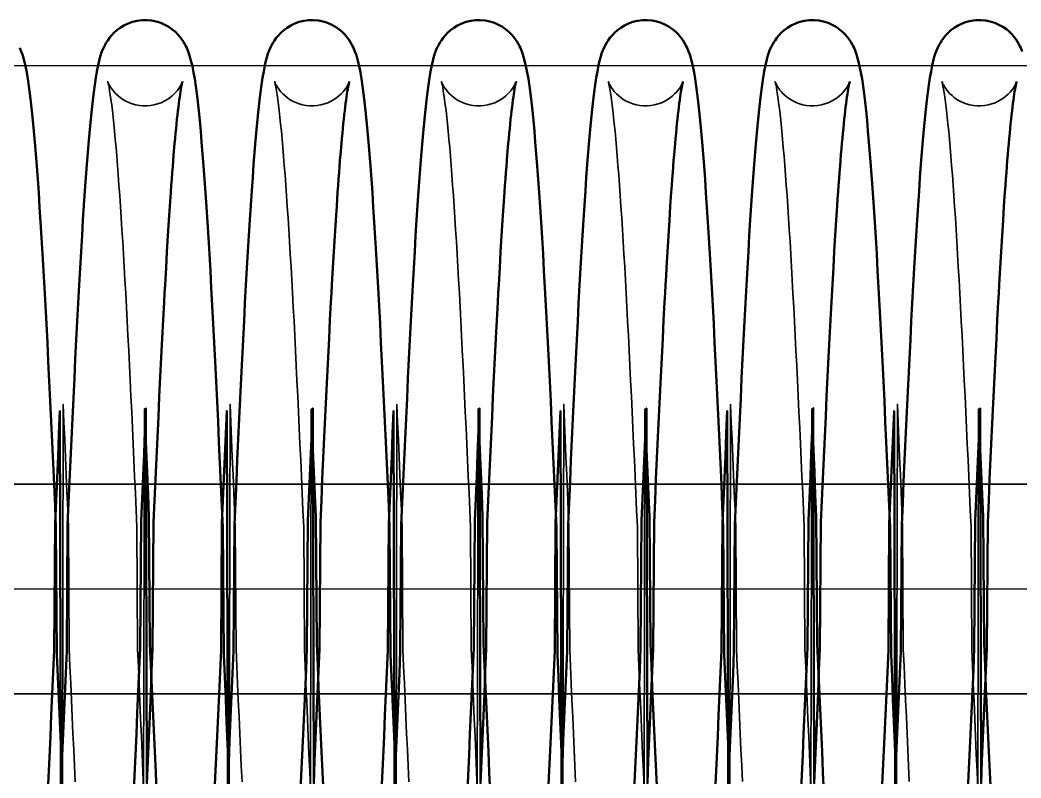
# Model space of a CAD drawing. Header units: millimetres. Extents: x 1448 to 104164, y -19509 to -89.
# Drawn here: x 58881.2 to 58976.9, y -3831.2 to -3758.8 of the extents above; entities that cross this region are included whole.
import ezdxf

# ---------------------------------------------------------------- set-up
doc = ezdxf.new("R2010")
doc.units = ezdxf.units.MM
doc.header["$LTSCALE"] = 60
doc.header["$MEASUREMENT"] = 0
doc.linetypes.add('CEN', pattern=[62, 60, -1, 0, -1])
doc.layers.get('0').update_dxf_attribs({"linetype": 'CONTINUOUS'})
doc.layers.add('cen', color=14, linetype='CONTINUOUS')
doc.layers.add('가려진 것(ISO)', color=7, linetype='CONTINUOUS', lineweight=35)
doc.layers.add('가시적인 것(ISO)', color=7, linetype='CONTINUOUS', lineweight=50)

# ---------------------------------------------------------------- blocks, each defined once
blk = doc.blocks.new('토션스프링 3')
at = {"layer": '가려진 것(ISO)', "flags": 128}
for points in [[(21461794.179, -50952857.63), (21461794.185, -50952857.647), (21461794.206, -50952857.704), (21461794.249, -50952857.807), (21461794.328, -50952857.966), (21461794.385, -50952858.07), (21461794.459, -50952858.191), (21461794.551, -50952858.328), (21461794.665, -50952858.481), (21461794.805, -50952858.647), (21461794.971, -50952858.823), (21461795.167, -50952859.003), (21461795.393, -50952859.182), (21461795.648, -50952859.355), (21461795.927, -50952859.514), (21461796.229, -50952859.654), (21461796.551, -50952859.77), (21461796.889, -50952859.86), (21461797.237, -50952859.922), (21461797.591, -50952859.952), (21461797.948, -50952859.949), (21461798.303, -50952859.915), (21461798.651, -50952859.851), (21461798.986, -50952859.758), (21461799.305, -50952859.638), (21461799.605, -50952859.494), (21461799.883, -50952859.333), (21461800.133, -50952859.16), (21461800.354, -50952858.981), (21461800.547, -50952858.8), (21461800.711, -50952858.624), (21461800.847, -50952858.459), (21461800.958, -50952858.309), (21461801.048, -50952858.174), (21461801.119, -50952858.056), (21461801.174, -50952857.954), (21461801.217, -50952857.869), (21461801.275, -50952857.742), (21461801.304, -50952857.667), (21461801.316, -50952857.633), (21461801.315, -50952857.635), (21461801.306, -50952857.667), (21461801.291, -50952857.726), (21461801.272, -50952857.808), (21461801.249, -50952857.911), (21461801.198, -50952858.173), (21461801.14, -50952858.505), (21461801.077, -50952858.901), (21461801.012, -50952859.352), (21461800.946, -50952859.857), (21461800.879, -50952860.414), (21461800.811, -50952861.021), (21461800.742, -50952861.678), (21461800.672, -50952862.381), (21461800.602, -50952863.131), (21461800.531, -50952863.924), (21461800.461, -50952864.759), (21461800.391, -50952865.637), (21461800.32, -50952866.559), (21461800.249, -50952867.523), (21461800.178, -50952868.527), (21461800.107, -50952869.571), (21461800.035, -50952870.652), (21461799.964, -50952871.77), (21461799.893, -50952872.923), (21461799.821, -50952874.109), (21461799.75, -50952875.328), (21461799.679, -50952876.578), (21461799.608, -50952877.861), (21461799.536, -50952879.178), (21461799.465, -50952880.526), (21461799.393, -50952881.904), (21461799.322, -50952883.309), (21461799.25, -50952884.741), (21461799.178, -50952886.198), (21461799.107, -50952887.677), (21461799.035, -50952889.177), (21461798.964, -50952890.697), (21461798.893, -50952892.234), (21461798.821, -50952893.79), (21461798.75, -50952895.368), (21461798.678, -50952896.964), (21461798.607, -50952898.577), (21461798.535, -50952900.205), (21461798.463, -50952911.847), (21461798.392, -50952913.499), (21461798.32, -50952915.16), (21461798.248, -50952916.828), (21461798.177, -50952918.502), (21461798.105, -50952920.179), (21461798.034, -50952921.858), (21461797.963, -50952923.543), (21461797.891, -50952925.233), (21461797.82, -50952888.925), (21461797.748, -50952890.618)], [(21461810.126, -50952857.63), (21461810.132, -50952857.647), (21461810.153, -50952857.704), (21461810.196, -50952857.809), (21461810.274, -50952857.972), (21461810.332, -50952858.076), (21461810.407, -50952858.196), (21461810.5, -50952858.332), (21461810.615, -50952858.484), (21461810.756, -50952858.651), (21461810.923, -50952858.828), (21461811.12, -50952859.008), (21461811.346, -50952859.187), (21461811.602, -50952859.359), (21461811.882, -50952859.518), (21461812.184, -50952859.658), (21461812.507, -50952859.773), (21461812.845, -50952859.862), (21461813.193, -50952859.923), (21461813.547, -50952859.952), (21461813.904, -50952859.949), (21461814.259, -50952859.914), (21461814.606, -50952859.849), (21461814.941, -50952859.755), (21461815.26, -50952859.634), (21461815.559, -50952859.49), (21461815.836, -50952859.329), (21461816.086, -50952859.156), (21461816.306, -50952858.976), (21461816.498, -50952858.796), (21461816.661, -50952858.62), (21461816.797, -50952858.455), (21461816.908, -50952858.305), (21461816.997, -50952858.171), (21461817.067, -50952858.053), (21461817.122, -50952857.952), (21461817.165, -50952857.867), (21461817.222, -50952857.741), (21461817.251, -50952857.666), (21461817.263, -50952857.633), (21461817.262, -50952857.635), (21461817.253, -50952857.668), (21461817.238, -50952857.727), (21461817.218, -50952857.809), (21461817.196, -50952857.912), (21461817.145, -50952858.175), (21461817.086, -50952858.507), (21461817.023, -50952858.903), (21461816.959, -50952859.355), (21461816.893, -50952859.859), (21461816.825, -50952860.416), (21461816.757, -50952861.024), (21461816.688, -50952861.681), (21461816.618, -50952862.385), (21461816.548, -50952863.134), (21461816.478, -50952863.927), (21461816.408, -50952864.763), (21461816.337, -50952865.641), (21461816.266, -50952866.563), (21461816.196, -50952867.527), (21461816.125, -50952868.531), (21461816.053, -50952869.575), (21461815.982, -50952870.656), (21461815.911, -50952871.774), (21461815.839, -50952872.927), (21461815.768, -50952874.113), (21461815.697, -50952875.332), (21461815.626, -50952876.581), (21461815.554, -50952877.865), (21461815.483, -50952879.182), (21461815.412, -50952880.53), (21461815.34, -50952881.907), (21461815.268, -50952883.313), (21461815.197, -50952884.745), (21461815.125, -50952886.201), (21461815.053, -50952887.68), (21461814.982, -50952889.18), (21461814.911, -50952890.699), (21461814.839, -50952892.236), (21461814.768, -50952893.793), (21461814.697, -50952895.37), (21461814.625, -50952896.967), (21461814.553, -50952898.58), (21461814.482, -50952900.208), (21461814.41, -50952911.849), (21461814.338, -50952913.501), (21461814.267, -50952915.162), (21461814.195, -50952916.83), (21461814.124, -50952918.503), (21461814.052, -50952920.179), (21461813.981, -50952921.858), (21461813.91, -50952923.543), (21461813.838, -50952925.233), (21461813.766, -50952888.925), (21461813.695, -50952890.619)], [(21461826.073, -50952857.63), (21461826.079, -50952857.647), (21461826.1, -50952857.704), (21461826.143, -50952857.807), (21461826.222, -50952857.966), (21461826.279, -50952858.07), (21461826.352, -50952858.191), (21461826.444, -50952858.328), (21461826.559, -50952858.48), (21461826.698, -50952858.646), (21461826.865, -50952858.822), (21461827.06, -50952859.003), (21461827.286, -50952859.182), (21461827.54, -50952859.354), (21461827.82, -50952859.514), (21461828.122, -50952859.654), (21461828.444, -50952859.77), (21461828.781, -50952859.86), (21461829.13, -50952859.921), (21461829.484, -50952859.952), (21461829.84, -50952859.949), (21461830.195, -50952859.915), (21461830.543, -50952859.851), (21461830.879, -50952859.758), (21461831.198, -50952859.638), (21461831.498, -50952859.495), (21461831.776, -50952859.334), (21461832.026, -50952859.161), (21461832.247, -50952858.981), (21461832.44, -50952858.801), (21461832.604, -50952858.625), (21461832.741, -50952858.459), (21461832.852, -50952858.309), (21461832.941, -50952858.174), (21461833.012, -50952858.056), (21461833.068, -50952857.954), (21461833.111, -50952857.869), (21461833.168, -50952857.742), (21461833.198, -50952857.667), (21461833.209, -50952857.633), (21461833.209, -50952857.635), (21461833.2, -50952857.667), (21461833.185, -50952857.726), (21461833.165, -50952857.808), (21461833.143, -50952857.911), (21461833.092, -50952858.173), (21461833.033, -50952858.505), (21461832.971, -50952858.9), (21461832.906, -50952859.352), (21461832.84, -50952859.856), (21461832.773, -50952860.413), (21461832.704, -50952861.021), (21461832.635, -50952861.677), (21461832.566, -50952862.381), (21461832.496, -50952863.131), (21461832.425, -50952863.924), (21461832.355, -50952864.759), (21461832.284, -50952865.637), (21461832.214, -50952866.559), (21461832.143, -50952867.522), (21461832.072, -50952868.526), (21461832, -50952869.57), (21461831.929, -50952870.652), (21461831.858, -50952871.77), (21461831.786, -50952872.923), (21461831.715, -50952874.11), (21461831.644, -50952875.328), (21461831.573, -50952876.578), (21461831.501, -50952877.861), (21461831.43, -50952879.178), (21461831.359, -50952880.525), (21461831.287, -50952881.903), (21461831.215, -50952883.309), (21461831.144, -50952884.741), (21461831.072, -50952886.197), (21461831, -50952887.677), (21461830.929, -50952889.177), (21461830.857, -50952890.697), (21461830.786, -50952892.235), (21461830.715, -50952893.791), (21461830.643, -50952895.368), (21461830.572, -50952896.964), (21461830.5, -50952898.577), (21461830.429, -50952900.205), (21461830.357, -50952911.846), (21461830.285, -50952913.499), (21461830.214, -50952915.16), (21461830.142, -50952916.829), (21461830.07, -50952918.503), (21461829.999, -50952920.18), (21461829.928, -50952921.859), (21461829.856, -50952923.544), (21461829.785, -50952925.233), (21461829.713, -50952888.925), (21461829.642, -50952890.618)], [(21461842.02, -50952857.63), (21461842.025, -50952857.647), (21461842.047, -50952857.704), (21461842.09, -50952857.807), (21461842.169, -50952857.966), (21461842.226, -50952858.07), (21461842.299, -50952858.191), (21461842.391, -50952858.328), (21461842.505, -50952858.48), (21461842.645, -50952858.646), (21461842.812, -50952858.822), (21461843.007, -50952859.003), (21461843.233, -50952859.182), (21461843.487, -50952859.354), (21461843.767, -50952859.514), (21461844.069, -50952859.654), (21461844.391, -50952859.77), (21461844.728, -50952859.86), (21461845.077, -50952859.921), (21461845.431, -50952859.952), (21461845.787, -50952859.949), (21461846.142, -50952859.915), (21461846.49, -50952859.851), (21461846.825, -50952859.758), (21461847.145, -50952859.638), (21461847.445, -50952859.495), (21461847.722, -50952859.334), (21461847.973, -50952859.161), (21461848.194, -50952858.981), (21461848.387, -50952858.801), (21461848.551, -50952858.625), (21461848.688, -50952858.459), (21461848.799, -50952858.309), (21461848.888, -50952858.174), (21461848.959, -50952858.056), (21461849.015, -50952857.954), (21461849.058, -50952857.869), (21461849.115, -50952857.742), (21461849.145, -50952857.667), (21461849.156, -50952857.633), (21461849.156, -50952857.635), (21461849.147, -50952857.667), (21461849.132, -50952857.726), (21461849.112, -50952857.808), (21461849.09, -50952857.911), (21461849.039, -50952858.173), (21461848.98, -50952858.505), (21461848.918, -50952858.9), (21461848.853, -50952859.352), (21461848.787, -50952859.856), (21461848.719, -50952860.413), (21461848.651, -50952861.021), (21461848.582, -50952861.677), (21461848.512, -50952862.381), (21461848.442, -50952863.131), (21461848.372, -50952863.924), (21461848.302, -50952864.759), (21461848.231, -50952865.637), (21461848.16, -50952866.559), (21461848.09, -50952867.522), (21461848.018, -50952868.527), (21461847.947, -50952869.57), (21461847.876, -50952870.652), (21461847.805, -50952871.77), (21461847.733, -50952872.923), (21461847.662, -50952874.109), (21461847.591, -50952875.328), (21461847.519, -50952876.578), (21461847.448, -50952877.861), (21461847.377, -50952879.178), (21461847.305, -50952880.525), (21461847.234, -50952881.903), (21461847.162, -50952883.309), (21461847.091, -50952884.741), (21461847.019, -50952886.197), (21461846.947, -50952887.677), (21461846.876, -50952889.177), (21461846.804, -50952890.697), (21461846.733, -50952892.235), (21461846.662, -50952893.791), (21461846.59, -50952895.368), (21461846.519, -50952896.964), (21461846.447, -50952898.577), (21461846.376, -50952900.205), (21461846.304, -50952911.846), (21461846.232, -50952913.499), (21461846.16, -50952915.16), (21461846.089, -50952916.829), (21461846.017, -50952918.503), (21461845.946, -50952920.18), (21461845.875, -50952921.859), (21461845.803, -50952923.544), (21461845.732, -50952925.233), (21461845.66, -50952888.925), (21461845.588, -50952890.618)], [(21461857.967, -50952857.63), (21461857.972, -50952857.647), (21461857.993, -50952857.704), (21461858.037, -50952857.807), (21461858.115, -50952857.966), (21461858.173, -50952858.07), (21461858.246, -50952858.191), (21461858.338, -50952858.328), (21461858.452, -50952858.48), (21461858.592, -50952858.646), (21461858.758, -50952858.822), (21461858.954, -50952859.003), (21461859.18, -50952859.182), (21461859.434, -50952859.354), (21461859.714, -50952859.514), (21461860.016, -50952859.654), (21461860.338, -50952859.77), (21461860.675, -50952859.86), (21461861.024, -50952859.921), (21461861.378, -50952859.952), (21461861.734, -50952859.949), (21461862.089, -50952859.915), (21461862.437, -50952859.851), (21461862.772, -50952859.758), (21461863.092, -50952859.638), (21461863.392, -50952859.495), (21461863.669, -50952859.334), (21461863.92, -50952859.161), (21461864.141, -50952858.981), (21461864.334, -50952858.801), (21461864.498, -50952858.625), (21461864.635, -50952858.459), (21461864.746, -50952858.309), (21461864.835, -50952858.174), (21461864.906, -50952858.056), (21461864.961, -50952857.954), (21461865.005, -50952857.869), (21461865.062, -50952857.742), (21461865.091, -50952857.667), (21461865.103, -50952857.633), (21461865.103, -50952857.635), (21461865.094, -50952857.667), (21461865.079, -50952857.726), (21461865.059, -50952857.808), (21461865.037, -50952857.911), (21461864.985, -50952858.173), (21461864.927, -50952858.505), (21461864.864, -50952858.9), (21461864.799, -50952859.352), (21461864.733, -50952859.857), (21461864.666, -50952860.413), (21461864.598, -50952861.021), (21461864.529, -50952861.677), (21461864.459, -50952862.381), (21461864.389, -50952863.131), (21461864.319, -50952863.924), (21461864.248, -50952864.759), (21461864.178, -50952865.637), (21461864.107, -50952866.559), (21461864.036, -50952867.522), (21461863.965, -50952868.527), (21461863.894, -50952869.57), (21461863.823, -50952870.652), (21461863.751, -50952871.77), (21461863.68, -50952872.923), (21461863.609, -50952874.109), (21461863.537, -50952875.328), (21461863.466, -50952876.578), (21461863.395, -50952877.861), (21461863.324, -50952879.178), (21461863.252, -50952880.526), (21461863.181, -50952881.903), (21461863.109, -50952883.309), (21461863.037, -50952884.741), (21461862.966, -50952886.197), (21461862.894, -50952887.677), (21461862.823, -50952889.177), (21461862.751, -50952890.697), (21461862.68, -50952892.235), (21461862.609, -50952893.791), (21461862.537, -50952895.368), (21461862.466, -50952896.964), (21461862.394, -50952898.577), (21461862.322, -50952900.205), (21461862.251, -50952911.846), (21461862.179, -50952913.499), (21461862.107, -50952915.16), (21461862.036, -50952916.829), (21461861.964, -50952918.503), (21461861.893, -50952920.18), (21461861.821, -50952921.859), (21461861.75, -50952923.543), (21461861.679, -50952925.233), (21461861.607, -50952888.925), (21461861.535, -50952890.618)], [(21461873.913, -50952857.63), (21461873.919, -50952857.647), (21461873.94, -50952857.704), (21461873.984, -50952857.807), (21461874.062, -50952857.966), (21461874.12, -50952858.07), (21461874.193, -50952858.191), (21461874.285, -50952858.328), (21461874.399, -50952858.48), (21461874.538, -50952858.646), (21461874.705, -50952858.822), (21461874.901, -50952859.003), (21461875.127, -50952859.182), (21461875.381, -50952859.355), (21461875.661, -50952859.514), (21461875.963, -50952859.654), (21461876.285, -50952859.77), (21461876.622, -50952859.86), (21461876.971, -50952859.921), (21461877.325, -50952859.952), (21461877.681, -50952859.949), (21461878.036, -50952859.915), (21461878.384, -50952859.851), (21461878.719, -50952859.758), (21461879.038, -50952859.638), (21461879.339, -50952859.495), (21461879.616, -50952859.334), (21461879.867, -50952859.161), (21461880.088, -50952858.981), (21461880.28, -50952858.801), (21461880.445, -50952858.625), (21461880.581, -50952858.459), (21461880.692, -50952858.309), (21461880.782, -50952858.174), (21461880.853, -50952858.056), (21461880.908, -50952857.954), (21461880.951, -50952857.869), (21461881.009, -50952857.742), (21461881.038, -50952857.667), (21461881.05, -50952857.633), (21461881.05, -50952857.635), (21461881.041, -50952857.667), (21461881.025, -50952857.726), (21461881.006, -50952857.808), (21461880.984, -50952857.911), (21461880.932, -50952858.173), (21461880.874, -50952858.505), (21461880.811, -50952858.9), (21461880.746, -50952859.352), (21461880.68, -50952859.857), (21461880.613, -50952860.413), (21461880.545, -50952861.021), (21461880.476, -50952861.677), (21461880.406, -50952862.381), (21461880.336, -50952863.131), (21461880.266, -50952863.924), (21461880.195, -50952864.759), (21461880.125, -50952865.637), (21461880.054, -50952866.559), (21461879.983, -50952867.522), (21461879.912, -50952868.527), (21461879.841, -50952869.57), (21461879.77, -50952870.652), (21461879.698, -50952871.77), (21461879.627, -50952872.923), (21461879.556, -50952874.109), (21461879.484, -50952875.328), (21461879.413, -50952876.578), (21461879.342, -50952877.861), (21461879.271, -50952879.178), (21461879.199, -50952880.526), (21461879.128, -50952881.903), (21461879.056, -50952883.309), (21461878.984, -50952884.741), (21461878.913, -50952886.197), (21461878.841, -50952887.677), (21461878.769, -50952889.177), (21461878.698, -50952890.697), (21461878.627, -50952892.234), (21461878.555, -50952893.791), (21461878.484, -50952895.368), (21461878.412, -50952896.964), (21461878.341, -50952898.577), (21461878.269, -50952900.205), (21461878.197, -50952911.846), (21461878.126, -50952913.499), (21461878.054, -50952915.16), (21461877.982, -50952916.829), (21461877.911, -50952918.502), (21461877.84, -50952920.18), (21461877.768, -50952921.859), (21461877.697, -50952923.543), (21461877.625, -50952925.233), (21461877.554, -50952888.925), (21461877.482, -50952890.618)], [(21461804.435, -50952924.509), (21461804.507, -50952922.988), (21461804.578, -50952921.45), (21461804.649, -50952919.894), (21461804.72, -50952918.321), (21461804.792, -50952916.728), (21461804.863, -50952915.118), (21461804.935, -50952913.491), (21461805.007, -50952911.852), (21461805.078, -50952900.2), (21461805.15, -50952898.539), (21461805.221, -50952896.87), (21461805.293, -50952895.196), (21461805.364, -50952893.517), (21461805.436, -50952891.837), (21461805.507, -50952890.156), (21461805.578, -50952888.47), (21461805.65, -50952924.781), (21461805.721, -50952923.091)], [(21461820.382, -50952924.509), (21461820.453, -50952922.988), (21461820.525, -50952921.449), (21461820.596, -50952919.894), (21461820.667, -50952918.321), (21461820.739, -50952916.728), (21461820.81, -50952915.118), (21461820.882, -50952913.492), (21461820.953, -50952911.852), (21461821.025, -50952900.201), (21461821.097, -50952898.539), (21461821.168, -50952896.87), (21461821.24, -50952895.196), (21461821.311, -50952893.517), (21461821.383, -50952891.836), (21461821.454, -50952890.155), (21461821.525, -50952888.47), (21461821.597, -50952924.781), (21461821.668, -50952923.091)], [(21461836.329, -50952924.51), (21461836.4, -50952922.988), (21461836.472, -50952921.449), (21461836.543, -50952919.894), (21461836.614, -50952918.321), (21461836.685, -50952916.728), (21461836.757, -50952915.118), (21461836.829, -50952913.492), (21461836.9, -50952911.852), (21461836.972, -50952900.201), (21461837.044, -50952898.539), (21461837.115, -50952896.87), (21461837.187, -50952895.196), (21461837.258, -50952893.517), (21461837.33, -50952891.836), (21461837.401, -50952890.155), (21461837.472, -50952888.47), (21461837.543, -50952924.781), (21461837.615, -50952923.091)], [(21461852.276, -50952924.51), (21461852.347, -50952922.988), (21461852.419, -50952921.449), (21461852.49, -50952919.894), (21461852.561, -50952918.321), (21461852.632, -50952916.728), (21461852.704, -50952915.118), (21461852.775, -50952913.492), (21461852.847, -50952911.852), (21461852.919, -50952900.201), (21461852.99, -50952898.54), (21461853.062, -50952896.871), (21461853.134, -50952895.196), (21461853.205, -50952893.517), (21461853.276, -50952891.836), (21461853.348, -50952890.154), (21461853.419, -50952888.47), (21461853.49, -50952924.781), (21461853.562, -50952923.091)], [(21461868.222, -50952924.51), (21461868.294, -50952922.988), (21461868.365, -50952921.449), (21461868.437, -50952919.893), (21461868.508, -50952918.32), (21461868.579, -50952916.728), (21461868.651, -50952915.118), (21461868.722, -50952913.492), (21461868.794, -50952911.853), (21461868.866, -50952900.201), (21461868.937, -50952898.54), (21461869.009, -50952896.871), (21461869.08, -50952895.196), (21461869.152, -50952893.516), (21461869.223, -50952891.835), (21461869.295, -50952890.154), (21461869.366, -50952888.469), (21461869.437, -50952924.781), (21461869.509, -50952923.091)], [(21461884.169, -50952924.51), (21461884.241, -50952922.988), (21461884.312, -50952921.449), (21461884.383, -50952919.893), (21461884.455, -50952918.32), (21461884.526, -50952916.728), (21461884.598, -50952915.118), (21461884.669, -50952913.492), (21461884.741, -50952911.853), (21461884.812, -50952900.201), (21461884.884, -50952898.54), (21461884.956, -50952896.871), (21461885.027, -50952895.196), (21461885.099, -50952893.516), (21461885.17, -50952891.835), (21461885.241, -50952890.154), (21461885.313, -50952888.469), (21461885.384, -50952924.781), (21461885.456, -50952923.091)]]:
    blk.add_lwpolyline(points, dxfattribs=at)
at = {"layer": '가시적인 것(ISO)', "flags": 128}
for points in [[(21461793.639, -50952854.751), (21461793.778, -50952854.421), (21461793.863, -50952854.241), (21461793.964, -50952854.048), (21461794.085, -50952853.841), (21461794.231, -50952853.62), (21461794.406, -50952853.385), (21461794.618, -50952853.138), (21461794.868, -50952852.888), (21461795.159, -50952852.642), (21461795.492, -50952852.41), (21461795.863, -50952852.201), (21461796.266, -50952852.024), (21461796.696, -50952851.889), (21461797.147, -50952851.799), (21461797.607, -50952851.757), (21461798.069, -50952851.767), (21461798.527, -50952851.828), (21461798.971, -50952851.937), (21461799.391, -50952852.088), (21461799.781, -50952852.279), (21461800.138, -50952852.5), (21461800.457, -50952852.74), (21461800.734, -50952852.989), (21461800.967, -50952853.237), (21461801.163, -50952853.48), (21461801.326, -50952853.71), (21461801.464, -50952853.925), (21461801.583, -50952854.127), (21461801.685, -50952854.315), (21461801.846, -50952854.66), (21461801.96, -50952854.971), (21461802.044, -50952855.259), (21461802.112, -50952855.534), (21461802.242, -50952856.086), (21461802.361, -50952856.665), (21461802.468, -50952857.281), (21461802.568, -50952857.945), (21461802.665, -50952858.667), (21461802.761, -50952859.455), (21461802.857, -50952860.31), (21461802.951, -50952861.232), (21461803.045, -50952862.218), (21461803.139, -50952863.269), (21461803.232, -50952864.383), (21461803.324, -50952865.559), (21461803.416, -50952866.795), (21461803.508, -50952868.092), (21461803.599, -50952869.448), (21461803.691, -50952870.867), (21461803.783, -50952872.346), (21461803.875, -50952873.881), (21461803.967, -50952875.47), (21461804.059, -50952877.11), (21461804.151, -50952878.798), (21461804.243, -50952880.531), (21461804.334, -50952882.307), (21461804.425, -50952884.122), (21461804.517, -50952885.983), (21461804.608, -50952887.885), (21461804.7, -50952889.826), (21461804.792, -50952891.801), (21461804.884, -50952893.806), (21461804.975, -50952895.838), (21461805.067, -50952897.894), (21461805.158, -50952899.968), (21461805.25, -50952912.06), (21461805.341, -50952914.173), (21461805.433, -50952916.305), (21461805.524, -50952918.452), (21461805.616, -50952920.609), (21461805.708, -50952922.774), (21461805.8, -50952924.94), (21461805.891, -50952889.105), (21461805.983, -50952891.264), (21461806.074, -50952893.414), (21461806.165, -50952895.561), (21461806.257, -50952897.701), (21461806.349, -50952899.831), (21461806.44, -50952911.946), (21461806.532, -50952914.044), (21461806.624, -50952916.118), (21461806.715, -50952918.166), (21461806.807, -50952920.184), (21461806.898, -50952922.167), (21461806.989, -50952924.122), (21461807.081, -50952926.046)], [(21461805.721, -50952923.091), (21461805.813, -50952920.927), (21461805.905, -50952918.767), (21461805.997, -50952916.617), (21461806.088, -50952914.48), (21461806.18, -50952912.361), (21461806.271, -50952900.263), (21461806.363, -50952898.188), (21461806.454, -50952896.133), (21461806.546, -50952894.099), (21461806.637, -50952892.09), (21461806.729, -50952890.11), (21461806.821, -50952888.163), (21461806.913, -50952886.253), (21461807.004, -50952884.382), (21461807.096, -50952882.556), (21461807.187, -50952880.777), (21461807.279, -50952879.04), (21461807.371, -50952877.347), (21461807.462, -50952875.701), (21461807.554, -50952874.105), (21461807.647, -50952872.56), (21461807.739, -50952871.071), (21461807.831, -50952869.639), (21461807.923, -50952868.268), (21461808.015, -50952866.96), (21461808.107, -50952865.717), (21461808.199, -50952864.535), (21461808.292, -50952863.415), (21461808.385, -50952862.358), (21461808.478, -50952861.367), (21461808.572, -50952860.441), (21461808.666, -50952859.582), (21461808.76, -50952858.792), (21461808.856, -50952858.062), (21461808.956, -50952857.386), (21461809.064, -50952856.758), (21461809.182, -50952856.17), (21461809.313, -50952855.615), (21461809.476, -50952855.056), (21461809.585, -50952854.754), (21461809.722, -50952854.425), (21461809.807, -50952854.246), (21461809.908, -50952854.053), (21461810.029, -50952853.847), (21461810.174, -50952853.626), (21461810.349, -50952853.39), (21461810.558, -50952853.145), (21461810.807, -50952852.895), (21461811.099, -50952852.648), (21461811.431, -50952852.415), (21461811.799, -50952852.205), (21461812.203, -50952852.029), (21461812.633, -50952851.892), (21461813.082, -50952851.8), (21461813.542, -50952851.758), (21461814.006, -50952851.767), (21461814.464, -50952851.826), (21461814.906, -50952851.933), (21461815.328, -50952852.085), (21461815.721, -50952852.275), (21461816.079, -50952852.493), (21461816.395, -50952852.731), (21461816.671, -50952852.98), (21461816.906, -50952853.229), (21461817.104, -50952853.471), (21461817.268, -50952853.702), (21461817.406, -50952853.918), (21461817.525, -50952854.12), (21461817.627, -50952854.309), (21461817.789, -50952854.655), (21461817.905, -50952854.966), (21461817.99, -50952855.254), (21461818.058, -50952855.529), (21461818.188, -50952856.08), (21461818.307, -50952856.659), (21461818.414, -50952857.275), (21461818.514, -50952857.939), (21461818.611, -50952858.66), (21461818.707, -50952859.448), (21461818.803, -50952860.303), (21461818.897, -50952861.224), (21461818.991, -50952862.21), (21461819.085, -50952863.26), (21461819.178, -50952864.374), (21461819.27, -50952865.549), (21461819.362, -50952866.786), (21461819.454, -50952868.082), (21461819.546, -50952869.438), (21461819.637, -50952870.857), (21461819.729, -50952872.335), (21461819.821, -50952873.87), (21461819.913, -50952875.459), (21461820.005, -50952877.099), (21461820.097, -50952878.787), (21461820.189, -50952880.52), (21461820.28, -50952882.295), (21461820.372, -50952884.111), (21461820.463, -50952885.971), (21461820.555, -50952887.873), (21461820.646, -50952889.814), (21461820.738, -50952891.789), (21461820.83, -50952893.794), (21461820.922, -50952895.827), (21461821.013, -50952897.882), (21461821.105, -50952899.957), (21461821.196, -50952912.049), (21461821.287, -50952914.162), (21461821.379, -50952916.294), (21461821.471, -50952918.441), (21461821.563, -50952920.599), (21461821.654, -50952922.763), (21461821.746, -50952924.93), (21461821.838, -50952889.096), (21461821.929, -50952891.255), (21461822.02, -50952893.405), (21461822.112, -50952895.552), (21461822.203, -50952897.692), (21461822.295, -50952899.822), (21461822.387, -50952911.938), (21461822.479, -50952914.036), (21461822.57, -50952916.111), (21461822.662, -50952918.159), (21461822.753, -50952920.177), (21461822.844, -50952922.161), (21461822.936, -50952924.116), (21461823.027, -50952926.04)], [(21461821.668, -50952923.091), (21461821.76, -50952920.927), (21461821.852, -50952918.767), (21461821.944, -50952916.617), (21461822.035, -50952914.48), (21461822.127, -50952912.36), (21461822.218, -50952900.262), (21461822.31, -50952898.188), (21461822.401, -50952896.132), (21461822.493, -50952894.099), (21461822.584, -50952892.09), (21461822.676, -50952890.11), (21461822.768, -50952888.163), (21461822.86, -50952886.253), (21461822.951, -50952884.382), (21461823.043, -50952882.556), (21461823.134, -50952880.776), (21461823.226, -50952879.04), (21461823.317, -50952877.347), (21461823.409, -50952875.701), (21461823.501, -50952874.105), (21461823.593, -50952872.56), (21461823.686, -50952871.071), (21461823.778, -50952869.639), (21461823.87, -50952868.268), (21461823.962, -50952866.96), (21461824.054, -50952865.716), (21461824.146, -50952864.534), (21461824.239, -50952863.415), (21461824.332, -50952862.358), (21461824.425, -50952861.366), (21461824.519, -50952860.44), (21461824.613, -50952859.582), (21461824.707, -50952858.791), (21461824.803, -50952858.061), (21461824.903, -50952857.386), (21461825.011, -50952856.758), (21461825.129, -50952856.17), (21461825.26, -50952855.615), (21461825.423, -50952855.056), (21461825.532, -50952854.754), (21461825.669, -50952854.425), (21461825.754, -50952854.245), (21461825.855, -50952854.053), (21461825.976, -50952853.847), (21461826.121, -50952853.625), (21461826.296, -50952853.39), (21461826.505, -50952853.145), (21461826.754, -50952852.895), (21461827.046, -50952852.648), (21461827.378, -50952852.414), (21461827.746, -50952852.205), (21461828.15, -50952852.029), (21461828.58, -50952851.892), (21461829.029, -50952851.8), (21461829.489, -50952851.758), (21461829.953, -50952851.767), (21461830.411, -50952851.826), (21461830.853, -50952851.933), (21461831.275, -50952852.085), (21461831.668, -50952852.275), (21461832.026, -50952852.493), (21461832.343, -50952852.731), (21461832.619, -50952852.98), (21461832.853, -50952853.229), (21461833.051, -50952853.471), (21461833.215, -50952853.703), (21461833.352, -50952853.918), (21461833.471, -50952854.12), (21461833.573, -50952854.309), (21461833.735, -50952854.655), (21461833.851, -50952854.966), (21461833.937, -50952855.254), (21461834.005, -50952855.529), (21461834.135, -50952856.08), (21461834.253, -50952856.659), (21461834.361, -50952857.275), (21461834.461, -50952857.939), (21461834.558, -50952858.66), (21461834.654, -50952859.448), (21461834.75, -50952860.302), (21461834.844, -50952861.224), (21461834.938, -50952862.21), (21461835.032, -50952863.26), (21461835.124, -50952864.374), (21461835.217, -50952865.549), (21461835.309, -50952866.786), (21461835.401, -50952868.082), (21461835.492, -50952869.438), (21461835.584, -50952870.856), (21461835.676, -50952872.335), (21461835.768, -50952873.87), (21461835.86, -50952875.459), (21461835.952, -50952877.099), (21461836.044, -50952878.787), (21461836.136, -50952880.52), (21461836.227, -50952882.295), (21461836.318, -50952884.111), (21461836.41, -50952885.971), (21461836.502, -50952887.873), (21461836.593, -50952889.814), (21461836.685, -50952891.789), (21461836.777, -50952893.794), (21461836.869, -50952895.827), (21461836.96, -50952897.882), (21461837.052, -50952899.957), (21461837.143, -50952912.049), (21461837.234, -50952914.162), (21461837.326, -50952916.294), (21461837.418, -50952918.441), (21461837.509, -50952920.599), (21461837.601, -50952922.763), (21461837.693, -50952924.93), (21461837.785, -50952889.096), (21461837.876, -50952891.255), (21461837.967, -50952893.405), (21461838.059, -50952895.552), (21461838.15, -50952897.692), (21461838.242, -50952899.822), (21461838.334, -50952911.938), (21461838.425, -50952914.036), (21461838.517, -50952916.111), (21461838.609, -50952918.159), (21461838.7, -50952920.177), (21461838.791, -50952922.161), (21461838.883, -50952924.116), (21461838.974, -50952926.04)], [(21461837.615, -50952923.091), (21461837.707, -50952920.927), (21461837.799, -50952918.768), (21461837.89, -50952916.617), (21461837.982, -50952914.48), (21461838.074, -50952912.36), (21461838.165, -50952900.262), (21461838.256, -50952898.187), (21461838.348, -50952896.132), (21461838.439, -50952894.098), (21461838.531, -50952892.09), (21461838.623, -50952890.11), (21461838.715, -50952888.163), (21461838.807, -50952886.253), (21461838.898, -50952884.382), (21461838.99, -50952882.556), (21461839.081, -50952880.776), (21461839.173, -50952879.04), (21461839.264, -50952877.347), (21461839.356, -50952875.701), (21461839.448, -50952874.105), (21461839.54, -50952872.56), (21461839.632, -50952871.071), (21461839.725, -50952869.639), (21461839.817, -50952868.268), (21461839.909, -50952866.96), (21461840.001, -50952865.716), (21461840.093, -50952864.534), (21461840.185, -50952863.414), (21461840.278, -50952862.358), (21461840.372, -50952861.366), (21461840.466, -50952860.44), (21461840.56, -50952859.581), (21461840.654, -50952858.79), (21461840.75, -50952858.061), (21461840.85, -50952857.386), (21461840.958, -50952856.758), (21461841.076, -50952856.17), (21461841.207, -50952855.615), (21461841.37, -50952855.056), (21461841.479, -50952854.754), (21461841.616, -50952854.425), (21461841.701, -50952854.245), (21461841.802, -50952854.053), (21461841.923, -50952853.847), (21461842.068, -50952853.625), (21461842.243, -50952853.389), (21461842.452, -50952853.144), (21461842.701, -50952852.895), (21461842.993, -50952852.648), (21461843.325, -50952852.414), (21461843.694, -50952852.205), (21461844.097, -50952852.029), (21461844.528, -50952851.891), (21461844.977, -50952851.799), (21461845.436, -50952851.758), (21461845.9, -50952851.767), (21461846.358, -50952851.826), (21461846.8, -50952851.933), (21461847.222, -50952852.086), (21461847.615, -50952852.275), (21461847.973, -50952852.493), (21461848.29, -50952852.732), (21461848.566, -50952852.98), (21461848.8, -50952853.229), (21461848.998, -50952853.472), (21461849.162, -50952853.703), (21461849.299, -50952853.919), (21461849.418, -50952854.121), (21461849.52, -50952854.31), (21461849.681, -50952854.655), (21461849.798, -50952854.967), (21461849.884, -50952855.254), (21461849.952, -50952855.529), (21461850.081, -50952856.08), (21461850.2, -50952856.659), (21461850.307, -50952857.275), (21461850.408, -50952857.939), (21461850.504, -50952858.66), (21461850.601, -50952859.448), (21461850.696, -50952860.302), (21461850.791, -50952861.223), (21461850.885, -50952862.21), (21461850.978, -50952863.26), (21461851.071, -50952864.374), (21461851.164, -50952865.549), (21461851.256, -50952866.786), (21461851.348, -50952868.082), (21461851.439, -50952869.438), (21461851.531, -50952870.856), (21461851.623, -50952872.335), (21461851.715, -50952873.87), (21461851.807, -50952875.459), (21461851.899, -50952877.099), (21461851.991, -50952878.787), (21461852.083, -50952880.52), (21461852.174, -50952882.295), (21461852.265, -50952884.111), (21461852.357, -50952885.971), (21461852.448, -50952887.873), (21461852.54, -50952889.813), (21461852.632, -50952891.788), (21461852.724, -50952893.794), (21461852.815, -50952895.827), (21461852.907, -50952897.882), (21461852.999, -50952899.957), (21461853.09, -50952912.049), (21461853.181, -50952914.161), (21461853.273, -50952916.294), (21461853.364, -50952918.441), (21461853.456, -50952920.599), (21461853.548, -50952922.763), (21461853.64, -50952924.93), (21461853.731, -50952889.096), (21461853.823, -50952891.255), (21461853.914, -50952893.406), (21461854.005, -50952895.552), (21461854.097, -50952897.692), (21461854.189, -50952899.822), (21461854.28, -50952911.938), (21461854.372, -50952914.036), (21461854.464, -50952916.111), (21461854.556, -50952918.159), (21461854.647, -50952920.177), (21461854.738, -50952922.161), (21461854.83, -50952924.116), (21461854.921, -50952926.04)], [(21461853.562, -50952923.091), (21461853.654, -50952920.927), (21461853.745, -50952918.768), (21461853.837, -50952916.617), (21461853.929, -50952914.48), (21461854.021, -50952912.36), (21461854.112, -50952900.261), (21461854.203, -50952898.187), (21461854.295, -50952896.132), (21461854.386, -50952894.098), (21461854.478, -50952892.09), (21461854.57, -50952890.11), (21461854.662, -50952888.163), (21461854.753, -50952886.253), (21461854.845, -50952884.382), (21461854.937, -50952882.555), (21461855.028, -50952880.776), (21461855.119, -50952879.04), (21461855.211, -50952877.347), (21461855.303, -50952875.701), (21461855.395, -50952874.105), (21461855.487, -50952872.56), (21461855.579, -50952871.071), (21461855.671, -50952869.639), (21461855.763, -50952868.267), (21461855.856, -50952866.959), (21461855.948, -50952865.716), (21461856.04, -50952864.534), (21461856.132, -50952863.414), (21461856.225, -50952862.358), (21461856.319, -50952861.366), (21461856.413, -50952860.44), (21461856.507, -50952859.581), (21461856.601, -50952858.79), (21461856.696, -50952858.06), (21461856.797, -50952857.386), (21461856.904, -50952856.758), (21461857.023, -50952856.17), (21461857.154, -50952855.615), (21461857.317, -50952855.056), (21461857.426, -50952854.754), (21461857.563, -50952854.425), (21461857.648, -50952854.245), (21461857.749, -50952854.053), (21461857.869, -50952853.847), (21461858.015, -50952853.625), (21461858.19, -50952853.389), (21461858.399, -50952853.144), (21461858.648, -50952852.894), (21461858.94, -50952852.648), (21461859.272, -50952852.414), (21461859.641, -50952852.205), (21461860.044, -50952852.028), (21461860.475, -50952851.891), (21461860.924, -50952851.799), (21461861.383, -50952851.758), (21461861.847, -50952851.767), (21461862.305, -50952851.826), (21461862.748, -50952851.933), (21461863.169, -50952852.086), (21461863.562, -50952852.275), (21461863.92, -50952852.493), (21461864.237, -50952852.732), (21461864.513, -50952852.98), (21461864.747, -50952853.229), (21461864.945, -50952853.472), (21461865.109, -50952853.703), (21461865.246, -50952853.919), (21461865.364, -50952854.121), (21461865.466, -50952854.31), (21461865.628, -50952854.656), (21461865.745, -50952854.967), (21461865.83, -50952855.255), (21461865.899, -50952855.529), (21461866.028, -50952856.08), (21461866.147, -50952856.659), (21461866.254, -50952857.275), (21461866.354, -50952857.939), (21461866.451, -50952858.66), (21461866.548, -50952859.448), (21461866.643, -50952860.302), (21461866.738, -50952861.223), (21461866.832, -50952862.21), (21461866.925, -50952863.26), (21461867.018, -50952864.374), (21461867.111, -50952865.549), (21461867.203, -50952866.786), (21461867.294, -50952868.082), (21461867.386, -50952869.438), (21461867.478, -50952870.856), (21461867.57, -50952872.334), (21461867.662, -50952873.87), (21461867.754, -50952875.459), (21461867.846, -50952877.099), (21461867.938, -50952878.787), (21461868.029, -50952880.52), (21461868.121, -50952882.295), (21461868.212, -50952884.111), (21461868.304, -50952885.971), (21461868.395, -50952887.873), (21461868.487, -50952889.813), (21461868.579, -50952891.788), (21461868.671, -50952893.794), (21461868.762, -50952895.827), (21461868.854, -50952897.882), (21461868.945, -50952899.957), (21461869.037, -50952912.049), (21461869.128, -50952914.161), (21461869.22, -50952916.293), (21461869.311, -50952918.44), (21461869.403, -50952920.598), (21461869.495, -50952922.763), (21461869.587, -50952924.93), (21461869.678, -50952889.096), (21461869.77, -50952891.255), (21461869.861, -50952893.406), (21461869.952, -50952895.552), (21461870.044, -50952897.692), (21461870.136, -50952899.822), (21461870.227, -50952911.938), (21461870.319, -50952914.035), (21461870.411, -50952916.111), (21461870.502, -50952918.159), (21461870.594, -50952920.177), (21461870.685, -50952922.161), (21461870.776, -50952924.116), (21461870.868, -50952926.04)], [(21461869.509, -50952923.091), (21461869.6, -50952920.927), (21461869.692, -50952918.768), (21461869.784, -50952916.617), (21461869.876, -50952914.48), (21461869.967, -50952912.36), (21461870.059, -50952900.261), (21461870.15, -50952898.187), (21461870.241, -50952896.132), (21461870.333, -50952894.098), (21461870.425, -50952892.09), (21461870.517, -50952890.11), (21461870.608, -50952888.163), (21461870.7, -50952886.253), (21461870.792, -50952884.382), (21461870.883, -50952882.555), (21461870.975, -50952880.775), (21461871.066, -50952879.039), (21461871.158, -50952877.347), (21461871.25, -50952875.701), (21461871.342, -50952874.105), (21461871.434, -50952872.56), (21461871.526, -50952871.071), (21461871.618, -50952869.639), (21461871.71, -50952868.267), (21461871.802, -50952866.959), (21461871.894, -50952865.715), (21461871.987, -50952864.534), (21461872.079, -50952863.414), (21461872.172, -50952862.358), (21461872.266, -50952861.366), (21461872.36, -50952860.439), (21461872.454, -50952859.58), (21461872.548, -50952858.789), (21461872.643, -50952858.06), (21461872.744, -50952857.385), (21461872.851, -50952856.758), (21461872.969, -50952856.17), (21461873.101, -50952855.615), (21461873.264, -50952855.056), (21461873.373, -50952854.754), (21461873.51, -50952854.425), (21461873.595, -50952854.245), (21461873.696, -50952854.053), (21461873.816, -50952853.847), (21461873.961, -50952853.625), (21461874.137, -50952853.389), (21461874.346, -50952853.144), (21461874.595, -50952852.894), (21461874.887, -50952852.647), (21461875.219, -50952852.414), (21461875.588, -50952852.205), (21461875.991, -50952852.028), (21461876.422, -50952851.891), (21461876.871, -50952851.799), (21461877.331, -50952851.758), (21461877.794, -50952851.767), (21461878.253, -50952851.826), (21461878.695, -50952851.933), (21461879.116, -50952852.086), (21461879.51, -50952852.275), (21461879.867, -50952852.494), (21461880.184, -50952852.732), (21461880.46, -50952852.981), (21461880.695, -50952853.229), (21461880.892, -50952853.472), (21461881.056, -50952853.703), (21461881.192, -50952853.919), (21461881.31, -50952854.121), (21461881.412, -50952854.31), (21461881.574, -50952854.656), (21461881.691, -50952854.967), (21461881.777, -50952855.255), (21461881.846, -50952855.529), (21461881.975, -50952856.08), (21461882.094, -50952856.659), (21461882.201, -50952857.275), (21461882.301, -50952857.939), (21461882.398, -50952858.66), (21461882.495, -50952859.448), (21461882.59, -50952860.302), (21461882.685, -50952861.223), (21461882.779, -50952862.209), (21461882.872, -50952863.26), (21461882.965, -50952864.373), (21461883.057, -50952865.549), (21461883.149, -50952866.786), (21461883.241, -50952868.082), (21461883.333, -50952869.438), (21461883.425, -50952870.856), (21461883.517, -50952872.334), (21461883.609, -50952873.869), (21461883.701, -50952875.459), (21461883.793, -50952877.099), (21461883.885, -50952878.787), (21461883.976, -50952880.52), (21461884.068, -50952882.295), (21461884.159, -50952884.111), (21461884.25, -50952885.971), (21461884.342, -50952887.873), (21461884.434, -50952889.813), (21461884.526, -50952891.788), (21461884.617, -50952893.794), (21461884.709, -50952895.826), (21461884.801, -50952897.882), (21461884.892, -50952899.957), (21461884.983, -50952912.049), (21461885.075, -50952914.161), (21461885.166, -50952916.293), (21461885.258, -50952918.44), (21461885.35, -50952920.598), (21461885.442, -50952922.763), (21461885.533, -50952924.93), (21461885.625, -50952889.095), (21461885.716, -50952891.255), (21461885.808, -50952893.406), (21461885.899, -50952895.552), (21461885.991, -50952897.692), (21461886.082, -50952899.822), (21461886.174, -50952911.938), (21461886.266, -50952914.035), (21461886.358, -50952916.11), (21461886.449, -50952918.159), (21461886.541, -50952920.177), (21461886.632, -50952922.161), (21461886.723, -50952924.116), (21461886.815, -50952926.04)], [(21461885.456, -50952923.091), (21461885.547, -50952920.927), (21461885.639, -50952918.768), (21461885.731, -50952916.617), (21461885.823, -50952914.48), (21461885.914, -50952912.36), (21461886.006, -50952900.261), (21461886.097, -50952898.186), (21461886.188, -50952896.132), (21461886.28, -50952894.098), (21461886.372, -50952892.09), (21461886.463, -50952890.11), (21461886.555, -50952888.163), (21461886.647, -50952886.253), (21461886.739, -50952884.382), (21461886.83, -50952882.555), (21461886.922, -50952880.775), (21461887.013, -50952879.039), (21461887.105, -50952877.347), (21461887.197, -50952875.701), (21461887.289, -50952874.105), (21461887.381, -50952872.56), (21461887.473, -50952871.071), (21461887.565, -50952869.639), (21461887.657, -50952868.267), (21461887.749, -50952866.959), (21461887.841, -50952865.715), (21461887.934, -50952864.533), (21461888.026, -50952863.414), (21461888.119, -50952862.357), (21461888.213, -50952861.366), (21461888.307, -50952860.439), (21461888.401, -50952859.58), (21461888.495, -50952858.789), (21461888.59, -50952858.06), (21461888.69, -50952857.385), (21461888.798, -50952856.758), (21461888.916, -50952856.17), (21461889.048, -50952855.614), (21461889.211, -50952855.055), (21461889.32, -50952854.754), (21461889.457, -50952854.425)], [(21461797.748, -50952890.618), (21461797.656, -50952892.783), (21461797.564, -50952894.942), (21461797.473, -50952897.09), (21461797.381, -50952899.224), (21461797.29, -50952911.339), (21461797.199, -50952913.432), (21461797.107, -50952915.51), (21461797.016, -50952917.568), (21461796.924, -50952919.604), (21461796.832, -50952921.614), (21461796.74, -50952923.593), (21461796.649, -50952925.538)], [(21461813.695, -50952890.619), (21461813.603, -50952892.783), (21461813.511, -50952894.942), (21461813.42, -50952897.09), (21461813.328, -50952899.224), (21461813.237, -50952911.338), (21461813.145, -50952913.432), (21461813.054, -50952915.51), (21461812.962, -50952917.568), (21461812.871, -50952919.604), (21461812.779, -50952921.614), (21461812.687, -50952923.593), (21461812.596, -50952925.539)], [(21461798.864, -50952925.88), (21461798.772, -50952923.939), (21461798.68, -50952921.966), (21461798.588, -50952919.963), (21461798.497, -50952917.935), (21461798.405, -50952915.885), (21461798.314, -50952913.815), (21461798.223, -50952911.72), (21461798.131, -50952899.603), (21461798.039, -50952897.469), (21461797.948, -50952895.321), (21461797.856, -50952893.164), (21461797.764, -50952891.001), (21461797.673, -50952888.838), (21461797.581, -50952924.678), (21461797.49, -50952922.523), (21461797.399, -50952920.369), (21461797.307, -50952918.219), (21461797.215, -50952916.076), (21461797.124, -50952913.944), (21461797.032, -50952911.827), (21461796.94, -50952899.731), (21461796.849, -50952897.658), (21461796.757, -50952895.613), (21461796.666, -50952893.6), (21461796.575, -50952891.612), (21461796.483, -50952889.653), (21461796.391, -50952887.726), (21461796.3, -50952885.834), (21461796.208, -50952883.981), (21461796.116, -50952882.171), (21461796.025, -50952880.408), (21461795.934, -50952878.695), (21461795.888, -50952877.859), (21461795.843, -50952877.036), (21461795.751, -50952875.425), (21461795.66, -50952873.866), (21461795.568, -50952872.36), (21461795.477, -50952870.91), (21461795.386, -50952869.52), (21461795.295, -50952868.193), (21461795.249, -50952867.554), (21461795.204, -50952866.932), (21461795.158, -50952866.327), (21461795.113, -50952865.739), (21461795.068, -50952865.169), (21461795.023, -50952864.617), (21461794.978, -50952864.081), (21461794.932, -50952863.561), (21461794.886, -50952863.059), (21461794.84, -50952862.574), (21461794.795, -50952862.107), (21461794.749, -50952861.66), (21461794.704, -50952861.231), (21461794.66, -50952860.823), (21461794.616, -50952860.436), (21461794.572, -50952860.069), (21461794.529, -50952859.725), (21461794.487, -50952859.403), (21461794.447, -50952859.104), (21461794.407, -50952858.829), (21461794.368, -50952858.578), (21461794.331, -50952858.352), (21461794.295, -50952858.152), (21461794.26, -50952857.977), (21461794.229, -50952857.833), (21461794.203, -50952857.724), (21461794.186, -50952857.654), (21461794.179, -50952857.63)], [(21461829.642, -50952890.618), (21461829.55, -50952892.783), (21461829.458, -50952894.941), (21461829.366, -50952897.09), (21461829.275, -50952899.224), (21461829.183, -50952911.34), (21461829.092, -50952913.433), (21461829.001, -50952915.51), (21461828.909, -50952917.568), (21461828.818, -50952919.603), (21461828.726, -50952921.613), (21461828.634, -50952923.592), (21461828.542, -50952925.537)], [(21461814.809, -50952925.842), (21461814.717, -50952923.904), (21461814.625, -50952921.936), (21461814.534, -50952919.94), (21461814.443, -50952917.918), (21461814.351, -50952915.866), (21461814.26, -50952913.786), (21461814.168, -50952911.684), (21461814.076, -50952899.564), (21461813.984, -50952897.428), (21461813.893, -50952895.282), (21461813.801, -50952893.13), (21461813.71, -50952890.975), (21461813.619, -50952888.82), (21461813.527, -50952924.659), (21461813.436, -50952922.497), (21461813.344, -50952920.336), (21461813.252, -50952918.181), (21461813.16, -50952916.036), (21461813.069, -50952913.906), (21461812.977, -50952911.794), (21461812.886, -50952899.705), (21461812.795, -50952897.641), (21461812.703, -50952895.598), (21461812.612, -50952893.577), (21461812.52, -50952891.584), (21461812.428, -50952889.62), (21461812.337, -50952887.691), (21461812.245, -50952885.801), (21461812.153, -50952883.952), (21461812.062, -50952882.149), (21461811.971, -50952880.394), (21461811.88, -50952878.684), (21461811.788, -50952877.019), (21461811.697, -50952875.404), (21461811.605, -50952873.841), (21461811.514, -50952872.334), (21461811.422, -50952870.885), (21461811.331, -50952869.498), (21461811.286, -50952868.829), (21461811.24, -50952868.177), (21461811.195, -50952867.541), (21461811.15, -50952866.922), (21461811.105, -50952866.318), (21461811.059, -50952865.731), (21461811.014, -50952865.159), (21461810.968, -50952864.605), (21461810.923, -50952864.067), (21461810.877, -50952863.547), (21461810.832, -50952863.046), (21461810.787, -50952862.562), (21461810.742, -50952862.098), (21461810.698, -50952861.652), (21461810.653, -50952861.227), (21461810.609, -50952860.821), (21461810.566, -50952860.436), (21461810.523, -50952860.072), (21461810.48, -50952859.729), (21461810.438, -50952859.409), (21461810.397, -50952859.11), (21461810.355, -50952858.833), (21461810.314, -50952858.578), (21461810.275, -50952858.348), (21461810.238, -50952858.145), (21461810.204, -50952857.972), (21461810.175, -50952857.831), (21461810.151, -50952857.725), (21461810.133, -50952857.655), (21461810.126, -50952857.63)], [(21461845.588, -50952890.618), (21461845.497, -50952892.783), (21461845.405, -50952894.942), (21461845.313, -50952897.09), (21461845.222, -50952899.224), (21461845.13, -50952911.34), (21461845.039, -50952913.433), (21461844.948, -50952915.51), (21461844.856, -50952917.568), (21461844.764, -50952919.604), (21461844.673, -50952921.613), (21461844.581, -50952923.592), (21461844.489, -50952925.538)], [(21461830.757, -50952925.883), (21461830.666, -50952923.943), (21461830.574, -50952921.969), (21461830.482, -50952919.966), (21461830.39, -50952917.937), (21461830.299, -50952915.885), (21461830.208, -50952913.815), (21461830.116, -50952911.722), (21461830.025, -50952899.607), (21461829.933, -50952897.473), (21461829.841, -50952895.325), (21461829.75, -50952893.168), (21461829.658, -50952891.005), (21461829.566, -50952888.841), (21461829.475, -50952924.679), (21461829.384, -50952922.523), (21461829.292, -50952920.372), (21461829.201, -50952918.222), (21461829.109, -50952916.08), (21461829.017, -50952913.949), (21461828.926, -50952911.832), (21461828.834, -50952899.735), (21461828.742, -50952897.661), (21461828.651, -50952895.615), (21461828.56, -50952893.6), (21461828.468, -50952891.615), (21461828.377, -50952889.657), (21461828.285, -50952887.73), (21461828.194, -50952885.839), (21461828.102, -50952883.986), (21461828.01, -50952882.176), (21461827.919, -50952880.412), (21461827.827, -50952878.697), (21461827.782, -50952877.86), (21461827.736, -50952877.037), (21461827.691, -50952876.226), (21461827.645, -50952875.427), (21461827.554, -50952873.869), (21461827.462, -50952872.363), (21461827.371, -50952870.914), (21461827.28, -50952869.524), (21461827.188, -50952868.197), (21461827.143, -50952867.558), (21461827.098, -50952866.935), (21461827.052, -50952866.329), (21461827.007, -50952865.741), (21461826.962, -50952865.171), (21461826.917, -50952864.618), (21461826.826, -50952863.564), (21461826.78, -50952863.061), (21461826.734, -50952862.576), (21461826.689, -50952862.109), (21461826.643, -50952861.661), (21461826.598, -50952861.232), (21461826.553, -50952860.823), (21461826.508, -50952860.435), (21461826.464, -50952860.068), (21461826.422, -50952859.723), (21461826.38, -50952859.401), (21461826.339, -50952859.102), (21461826.299, -50952858.827), (21461826.26, -50952858.576), (21461826.224, -50952858.351), (21461826.188, -50952858.151), (21461826.154, -50952857.978), (21461826.123, -50952857.834), (21461826.097, -50952857.724), (21461826.079, -50952857.654), (21461826.073, -50952857.63)], [(21461861.535, -50952890.618), (21461861.444, -50952892.783), (21461861.352, -50952894.942), (21461861.26, -50952897.09), (21461861.169, -50952899.224), (21461861.077, -50952911.339), (21461860.986, -50952913.433), (21461860.895, -50952915.51), (21461860.803, -50952917.568), (21461860.711, -50952919.604), (21461860.62, -50952921.613), (21461860.528, -50952923.592), (21461860.436, -50952925.538)], [(21461846.704, -50952925.883), (21461846.612, -50952923.942), (21461846.521, -50952921.969), (21461846.429, -50952919.965), (21461846.337, -50952917.936), (21461846.246, -50952915.885), (21461846.155, -50952913.815), (21461846.063, -50952911.722), (21461845.972, -50952899.606), (21461845.88, -50952897.472), (21461845.788, -50952895.325), (21461845.697, -50952893.168), (21461845.605, -50952891.005), (21461845.513, -50952888.84), (21461845.422, -50952924.678), (21461845.331, -50952922.523), (21461845.239, -50952920.371), (21461845.148, -50952918.222), (21461845.056, -50952916.079), (21461844.964, -50952913.948), (21461844.873, -50952911.832), (21461844.781, -50952899.735), (21461844.689, -50952897.661), (21461844.598, -50952895.615), (21461844.507, -50952893.6), (21461844.415, -50952891.614), (21461844.324, -50952889.656), (21461844.232, -50952887.73), (21461844.14, -50952885.838), (21461844.049, -50952883.985), (21461843.957, -50952882.175), (21461843.866, -50952880.411), (21461843.774, -50952878.697), (21461843.729, -50952877.86), (21461843.683, -50952877.036), (21461843.592, -50952875.427), (21461843.501, -50952873.868), (21461843.409, -50952872.363), (21461843.318, -50952870.914), (21461843.226, -50952869.524), (21461843.135, -50952868.196), (21461843.09, -50952867.557), (21461843.044, -50952866.934), (21461842.999, -50952866.329), (21461842.954, -50952865.741), (21461842.909, -50952865.17), (21461842.864, -50952864.618), (21461842.773, -50952863.564), (21461842.727, -50952863.061), (21461842.681, -50952862.576), (21461842.636, -50952862.109), (21461842.59, -50952861.661), (21461842.544, -50952861.232), (21461842.5, -50952860.823), (21461842.455, -50952860.435), (21461842.412, -50952860.068), (21461842.369, -50952859.723), (21461842.327, -50952859.401), (21461842.286, -50952859.102), (21461842.246, -50952858.827), (21461842.207, -50952858.576), (21461842.17, -50952858.351), (21461842.135, -50952858.151), (21461842.101, -50952857.978), (21461842.07, -50952857.834), (21461842.044, -50952857.724), (21461842.026, -50952857.654), (21461842.02, -50952857.63)], [(21461877.482, -50952890.618), (21461877.39, -50952892.783), (21461877.299, -50952894.942), (21461877.207, -50952897.09), (21461877.115, -50952899.224), (21461877.024, -50952911.339), (21461876.933, -50952913.433), (21461876.841, -50952915.51), (21461876.75, -50952917.568), (21461876.658, -50952919.604), (21461876.566, -50952921.613), (21461876.475, -50952923.593), (21461876.383, -50952925.538)], [(21461862.651, -50952925.882), (21461862.559, -50952923.942), (21461862.467, -50952921.968), (21461862.376, -50952919.965), (21461862.284, -50952917.936), (21461862.193, -50952915.885), (21461862.101, -50952913.815), (21461862.01, -50952911.721), (21461861.919, -50952899.606), (21461861.827, -50952897.472), (21461861.735, -50952895.324), (21461861.643, -50952893.167), (21461861.552, -50952891.004), (21461861.46, -50952888.84), (21461861.369, -50952924.678), (21461861.277, -50952922.523), (21461861.186, -50952920.371), (21461861.095, -50952918.221), (21461861.003, -50952916.079), (21461860.911, -50952913.947), (21461860.819, -50952911.831), (21461860.728, -50952899.734), (21461860.636, -50952897.661), (21461860.545, -50952895.615), (21461860.453, -50952893.6), (21461860.362, -50952891.614), (21461860.271, -50952889.656), (21461860.179, -50952887.729), (21461860.087, -50952885.838), (21461859.996, -50952883.985), (21461859.904, -50952882.175), (21461859.812, -50952880.411), (21461859.721, -50952878.697), (21461859.675, -50952877.86), (21461859.63, -50952877.036), (21461859.539, -50952875.427), (21461859.447, -50952873.868), (21461859.356, -50952872.362), (21461859.265, -50952870.913), (21461859.173, -50952869.523), (21461859.082, -50952868.196), (21461859.037, -50952867.557), (21461858.991, -50952866.934), (21461858.946, -50952866.328), (21461858.901, -50952865.74), (21461858.856, -50952865.17), (21461858.811, -50952864.618), (21461858.72, -50952863.563), (21461858.674, -50952863.061), (21461858.628, -50952862.576), (21461858.582, -50952862.109), (21461858.537, -50952861.661), (21461858.491, -50952861.232), (21461858.447, -50952860.823), (21461858.402, -50952860.435), (21461858.358, -50952860.068), (21461858.316, -50952859.724), (21461858.274, -50952859.401), (21461858.233, -50952859.102), (21461858.193, -50952858.827), (21461858.155, -50952858.577), (21461858.117, -50952858.351), (21461858.082, -50952858.151), (21461858.048, -50952857.978), (21461858.017, -50952857.834), (21461857.991, -50952857.724), (21461857.973, -50952857.654), (21461857.967, -50952857.63)], [(21461878.598, -50952925.882), (21461878.506, -50952923.941), (21461878.414, -50952921.968), (21461878.323, -50952919.965), (21461878.231, -50952917.936), (21461878.14, -50952915.885), (21461878.048, -50952913.815), (21461877.957, -50952911.721), (21461877.865, -50952899.605), (21461877.774, -50952897.472), (21461877.682, -50952895.324), (21461877.59, -50952893.167), (21461877.498, -50952891.004), (21461877.407, -50952888.84), (21461877.315, -50952924.678), (21461877.224, -50952922.523), (21461877.133, -50952920.371), (21461877.041, -50952918.221), (21461876.95, -50952916.078), (21461876.858, -50952913.947), (21461876.766, -50952911.831), (21461876.674, -50952899.734), (21461876.583, -50952897.66), (21461876.491, -50952895.614), (21461876.4, -50952893.6), (21461876.309, -50952891.614), (21461876.217, -50952889.655), (21461876.126, -50952887.729), (21461876.034, -50952885.837), (21461875.942, -50952883.984), (21461875.851, -50952882.174), (21461875.759, -50952880.41), (21461875.668, -50952878.697), (21461875.622, -50952877.859), (21461875.577, -50952877.036), (21461875.486, -50952875.427), (21461875.394, -50952873.868), (21461875.303, -50952872.362), (21461875.211, -50952870.913), (21461875.12, -50952869.523), (21461875.029, -50952868.196), (21461874.983, -50952867.556), (21461874.938, -50952866.934), (21461874.893, -50952866.328), (21461874.847, -50952865.74), (21461874.802, -50952865.17), (21461874.757, -50952864.618), (21461874.667, -50952863.563), (21461874.621, -50952863.06), (21461874.575, -50952862.575), (21461874.529, -50952862.109), (21461874.484, -50952861.661), (21461874.438, -50952861.232), (21461874.393, -50952860.823), (21461874.349, -50952860.435), (21461874.306, -50952860.069), (21461874.263, -50952859.724), (21461874.221, -50952859.402), (21461874.18, -50952859.103), (21461874.14, -50952858.828), (21461874.101, -50952858.577), (21461874.064, -50952858.351), (21461874.029, -50952858.152), (21461873.995, -50952857.978), (21461873.963, -50952857.834), (21461873.938, -50952857.724), (21461873.92, -50952857.654), (21461873.913, -50952857.63)]]:
    blk.add_lwpolyline(points, dxfattribs=at)
blk = doc.blocks.new('토션스프링1234')
blk.add_blockref('토션스프링 3', (188.103, -4314.906))

msp = doc.modelspace()

# ---------------------------------------------------------------- linework, layer by layer
at = {"color": 3}
for p, q in [((51099.315, -3763.182), (60099.315, -3763.182)), ((60262.447, -3803.182), (55643.159, -3803.182)), ((56302.408, -3803.182), (60424.26, -3803.182)), ((58795.98, -3803.182), (59909.128, -3803.182)), ((60262.447, -3823.182), (55643.159, -3823.182)), ((56302.408, -3823.182), (60424.26, -3823.182)), ((58795.98, -3823.182), (59909.128, -3823.182))]:
    msp.add_line(p, q, dxfattribs=at)
at = {"layer": 'cen', "linetype": 'CEN'}
msp.add_line((50869.315, -3813.182), (60474.26, -3813.182), dxfattribs=at)

# ---------------------------------------------------------------- block references
at = {"xscale": -1}
msp.add_blockref('토션스프링1234', (21520958.734, 50953407.828), dxfattribs=at)

doc.saveas('drawing.dxf')
